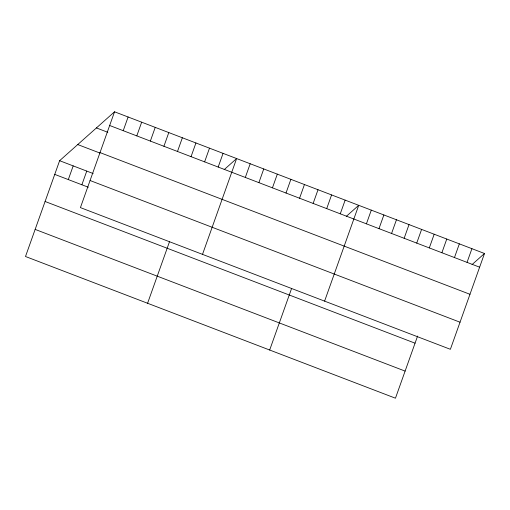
<?xml version="1.0" encoding="UTF-8"?>
<svg xmlns="http://www.w3.org/2000/svg" width="510" height="510" viewBox="0 0 510 510"><rect width="100%" height="100%" fill="white"/><g stroke="black" fill="none" stroke-linecap="round" stroke-linejoin="round"><path stroke-width="0.76" d="M114.54 111.798L80.421 207.608L450.381 349.305L484.5 253.495L114.54 111.798L59.619 160.695L25.5 256.505L395.46 398.202L417.594 336.052M68.308 179.584L73.185 165.89M81.874 184.779L86.751 171.086M123.229 130.688L128.106 116.994M136.795 135.883L141.672 122.19M150.354 141.079L155.231 127.385M163.92 146.274L168.797 132.581M177.486 151.47L182.363 137.776M191.052 156.666L195.929 142.972M147.588 303.265L169.467 241.829M204.618 161.861L209.495 148.168M218.184 167.057L223.061 153.363M202.508 254.369L236.627 158.559L224.196 169.62M245.316 177.448L250.193 163.755M258.882 182.644L263.753 168.95M272.442 187.839L277.319 174.146M286.008 193.035L290.885 179.341M299.574 198.231L304.451 184.537M313.14 203.426L318.017 189.733M269.675 350.026L291.554 288.59M326.706 208.622L331.583 194.928M340.272 213.817L345.149 200.124M324.596 301.13L358.715 205.32L346.284 216.38M366.416 223.833L371.293 210.139M378.994 228.646L383.871 214.952M391.572 233.465L396.448 219.772M404.149 238.285L409.026 224.591M416.727 243.104L421.604 229.404M429.312 247.917L434.182 234.224M441.889 252.737L446.766 239.043M454.467 257.556L459.344 243.863M467.045 262.369L471.922 248.676M472.075 264.556L484.5 253.495M109.663 125.492L479.623 267.189M96.415 127.933L107.839 132.307M100.011 152.592L469.971 294.289M77.743 144.559L99.877 153.032M59.619 160.695L93.171 173.547M90.072 180.514L460.033 322.212M54.742 174.388L88.3 187.24M45.09 201.488L415.051 343.185M35.152 229.404L405.112 371.101"/></g></svg>
